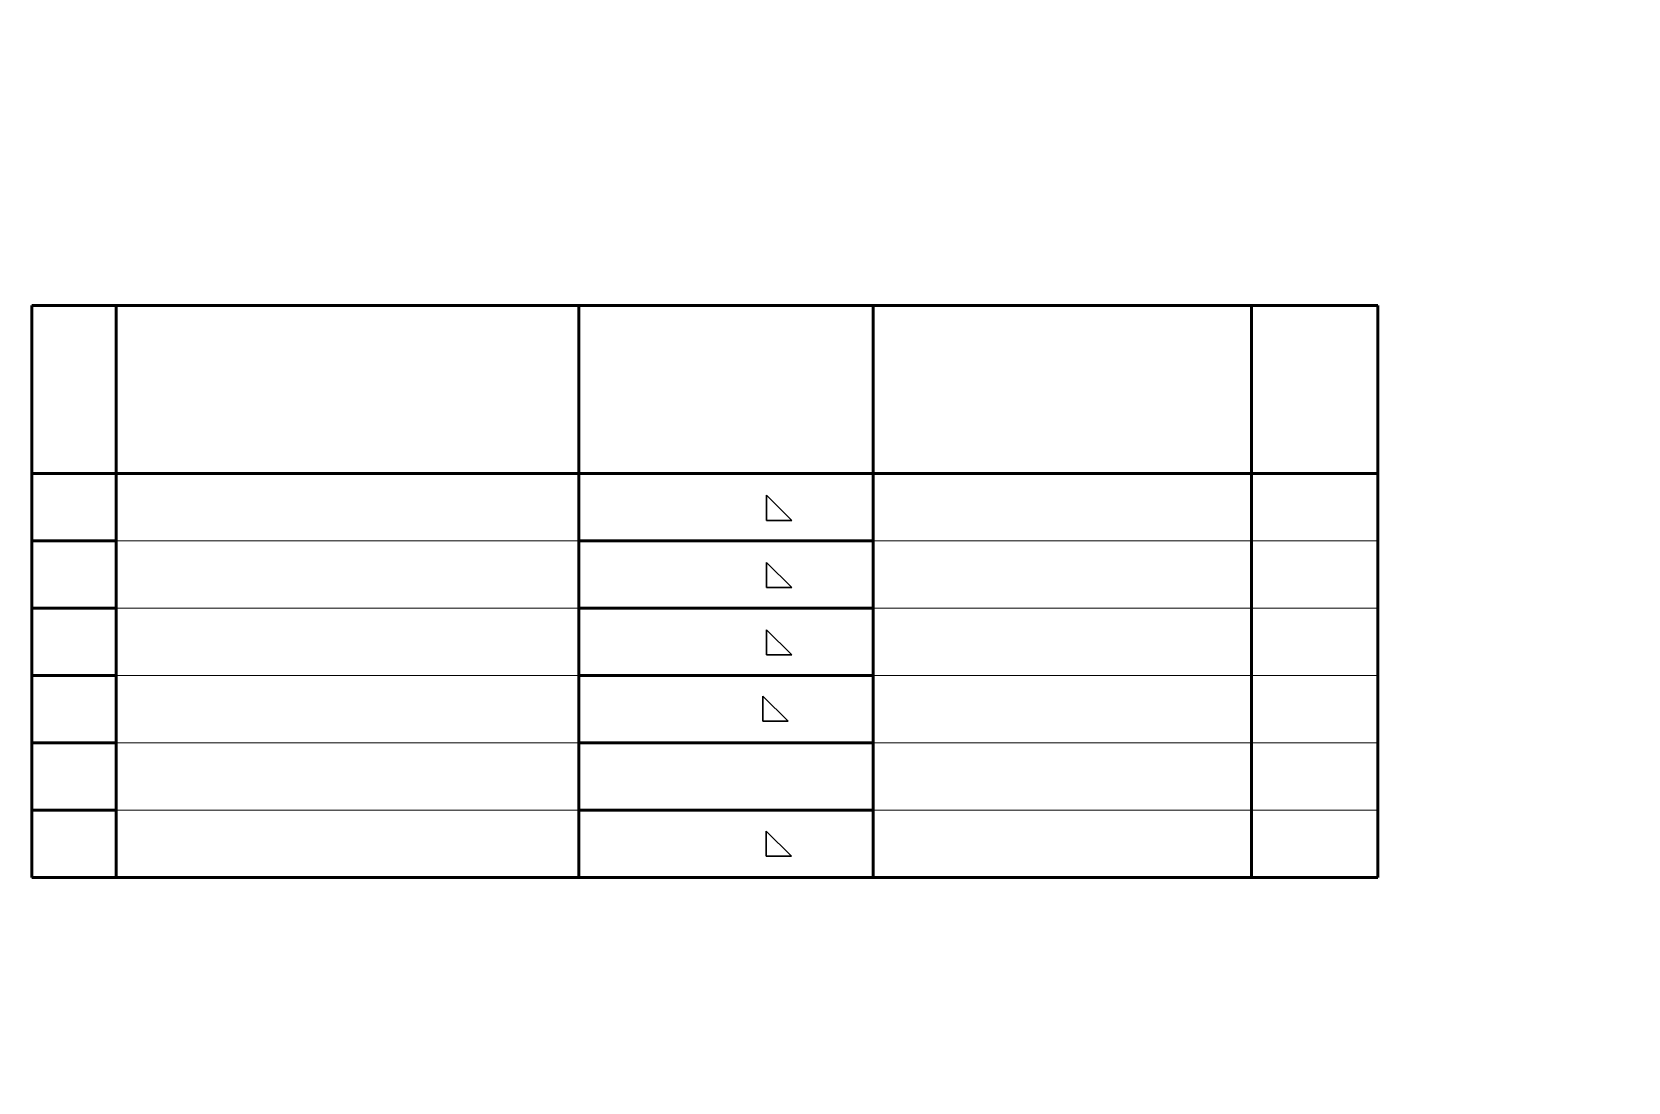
# Model space of a CAD drawing. Header units: millimetres. Extents: x 0 to 841, y 0 to 594.
# Drawn here: x 638.6 to 841, y 133.2 to 266.3 of the extents above; entities that cross this region are included whole.
import ezdxf

# ---------------------------------------------------------------- set-up
doc = ezdxf.new("R2010")
doc.units = ezdxf.units.MM
for name, pattern in [('K5LT32793', [0]), ('K5LT32794', [0]), ('K5LT32795', [0])]:
    doc.linetypes.add(name, pattern=pattern)
doc.layers.add('Системный слой', color=7, linetype='Continuous')

msp = doc.modelspace()

# ---------------------------------------------------------------- linework, layer by layer
at = {"layer": 'Системный слой', "color": 5, "linetype": 'K5LT32793', "lineweight": 53, "true_color": 0x0000ff}
for p, q in [((638.60319, 210.30984), (638.60319, 231.64317)), ((638.60319, 231.64317), (809.26986, 231.64317)), ((649.26986, 231.64317), (649.26986, 210.30984)), ((707.93652, 231.64317), (707.93652, 210.30984)), ((745.26986, 231.64317), (745.26986, 210.30984)), ((793.26986, 231.64317), (793.26986, 210.30984)), ((809.26986, 231.64317), (809.26986, 210.30984)), ((809.26986, 210.30984), (638.60319, 210.30984)), ((638.60319, 210.30984), (649.26986, 210.30984)), ((638.60319, 210.30984), (649.26986, 210.30984)), ((638.60319, 210.30984), (649.26986, 210.30984)), ((638.60319, 210.30984), (649.26986, 210.30984)), ((638.60319, 210.30984), (649.26986, 210.30984)), ((638.60319, 210.30984), (649.26986, 210.30984)), ((638.60319, 210.30984), (649.26986, 210.30984)), ((638.60319, 210.30984), (649.26986, 210.30984)), ((638.60319, 210.30984), (638.60319, 201.7765)), ((649.26986, 210.30984), (649.26986, 201.7765)), ((707.93652, 210.30984), (745.26986, 210.30984)), ((707.93652, 210.30984), (745.26986, 210.30984)), ((707.93652, 210.30984), (745.26986, 210.30984)), ((707.93652, 210.30984), (745.26986, 210.30984)), ((707.93652, 210.30984), (745.26986, 210.30984)), ((707.93652, 210.30984), (745.26986, 210.30984)), ((707.93652, 210.30984), (745.26986, 210.30984)), ((707.93652, 210.30984), (745.26986, 210.30984)), ((707.93652, 210.30984), (707.93652, 201.7765)), ((745.26986, 210.30984), (745.26986, 201.7765)), ((793.26986, 210.30984), (793.26986, 201.7765)), ((809.26986, 201.7765), (809.26986, 210.30984)), ((638.60319, 201.7765), (649.26986, 201.7765)), ((638.60319, 201.7765), (649.26986, 201.7765)), ((638.60319, 201.7765), (649.26986, 201.7765)), ((638.60319, 201.7765), (649.26986, 201.7765)), ((638.60319, 201.7765), (649.26986, 201.7765)), ((638.60319, 201.7765), (649.26986, 201.7765)), ((638.60319, 201.7765), (649.26986, 201.7765)), ((638.60319, 201.7765), (649.26986, 201.7765)), ((638.60319, 201.7765), (649.26986, 201.7765)), ((649.26986, 201.7765), (638.60319, 201.7765)), ((638.60319, 201.7765), (638.60319, 193.24317)), ((649.26986, 201.7765), (649.26986, 193.24317)), ((707.93652, 201.7765), (745.26986, 201.7765)), ((707.93652, 201.7765), (745.26986, 201.7765)), ((707.93652, 201.7765), (745.26986, 201.7765)), ((707.93652, 201.7765), (745.26986, 201.7765)), ((707.93652, 201.7765), (745.26986, 201.7765)), ((707.93652, 201.7765), (745.26986, 201.7765)), ((707.93652, 201.7765), (745.26986, 201.7765)), ((707.93652, 201.7765), (745.26986, 201.7765)), ((707.93652, 201.7765), (745.26986, 201.7765)), ((745.26986, 201.7765), (707.93652, 201.7765)), ((707.93652, 201.7765), (707.93652, 193.24317)), ((745.26986, 201.7765), (745.26986, 193.24317)), ((793.26986, 201.7765), (793.26986, 193.24317)), ((809.26986, 193.24317), (809.26986, 201.7765)), ((638.60319, 193.24317), (649.26986, 193.24317)), ((638.60319, 193.24317), (649.26986, 193.24317)), ((638.60319, 193.24317), (649.26986, 193.24317)), ((638.60319, 193.24317), (649.26986, 193.24317)), ((638.60319, 193.24317), (649.26986, 193.24317)), ((638.60319, 193.24317), (649.26986, 193.24317)), ((638.60319, 193.24317), (649.26986, 193.24317)), ((638.60319, 193.24317), (649.26986, 193.24317)), ((638.60319, 193.24317), (649.26986, 193.24317)), ((649.26986, 193.24317), (638.60319, 193.24317)), ((638.60319, 193.24317), (638.60319, 184.70984)), ((649.26986, 193.24317), (649.26986, 184.70984)), ((707.93652, 193.24317), (745.26986, 193.24317)), ((707.93652, 193.24317), (745.26986, 193.24317)), ((707.93652, 193.24317), (745.26986, 193.24317)), ((707.93652, 193.24317), (745.26986, 193.24317)), ((707.93652, 193.24317), (745.26986, 193.24317)), ((707.93652, 193.24317), (745.26986, 193.24317)), ((707.93652, 193.24317), (745.26986, 193.24317)), ((707.93652, 193.24317), (745.26986, 193.24317)), ((707.93652, 193.24317), (745.26986, 193.24317)), ((745.26986, 193.24317), (707.93652, 193.24317)), ((707.93652, 193.24317), (707.93652, 184.70984)), ((745.26986, 193.24317), (745.26986, 184.70984)), ((793.26986, 193.24317), (793.26986, 184.70984)), ((809.26986, 184.70984), (809.26986, 193.24317)), ((638.60319, 184.70984), (649.26986, 184.70984)), ((638.60319, 184.70984), (638.60319, 176.1765)), ((649.26986, 184.70984), (649.26986, 176.1765)), ((707.93652, 184.70984), (745.26986, 184.70984)), ((707.93652, 184.70984), (707.93652, 176.1765)), ((745.26986, 184.70984), (745.26986, 176.1765)), ((793.26986, 184.70984), (793.26986, 176.1765)), ((809.26986, 176.1765), (809.26986, 184.70984)), ((638.60319, 176.1765), (649.26986, 176.1765)), ((638.60319, 176.1765), (638.60319, 167.64317)), ((649.26986, 176.1765), (649.26986, 167.64317)), ((707.93652, 176.1765), (745.26986, 176.1765)), ((707.93652, 176.1765), (707.93652, 167.64317)), ((745.26986, 176.1765), (745.26986, 167.64317)), ((793.26986, 176.1765), (793.26986, 167.64317)), ((809.26986, 167.64317), (809.26986, 176.1765)), ((638.60319, 167.64317), (649.26986, 167.64317)), ((638.60319, 167.64317), (638.60319, 159.10984)), ((649.26986, 167.64317), (649.26986, 159.10984)), ((707.93652, 167.64317), (745.26986, 167.64317)), ((707.93652, 167.64317), (707.93652, 159.10984)), ((745.26986, 167.64317), (745.26986, 159.10984)), ((793.26986, 167.64317), (793.26986, 159.10984)), ((809.26986, 159.10984), (809.26986, 167.64317)), ((638.60319, 159.10984), (649.26986, 159.10984)), ((649.26986, 159.10984), (745.26986, 159.10984)), ((745.26986, 159.10984), (809.26986, 159.10984))]:
    msp.add_line(p, q, dxfattribs=at)
at = {"layer": 'Системный слой', "color": 4, "linetype": 'K5LT32794', "lineweight": 30, "true_color": 0x00ffff}
for p, q in [((731.74651, 207.58323), (731.74651, 204.38323)), ((734.94651, 204.38323), (731.74651, 207.58323)), ((731.74651, 204.38323), (734.94651, 204.38323)), ((731.74651, 199.0499), (731.74651, 195.8499)), ((734.94651, 195.8499), (731.74651, 199.0499)), ((731.74651, 195.8499), (734.94651, 195.8499)), ((731.74651, 190.51657), (731.74651, 187.31657)), ((734.94651, 187.31657), (731.74651, 190.51657)), ((731.74651, 187.31657), (734.94651, 187.31657)), ((731.2875, 182.10854), (731.2875, 178.90854)), ((734.4875, 178.90854), (731.2875, 182.10854)), ((731.2875, 178.90854), (734.4875, 178.90854)), ((731.71521, 164.98073), (731.71521, 161.78073)), ((734.91521, 161.78073), (731.71521, 164.98073)), ((731.71521, 161.78073), (734.91521, 161.78073))]:
    msp.add_line(p, q, dxfattribs=at)
at = {"layer": 'Системный слой', "color": 31, "linetype": 'K5LT32795', "lineweight": 18, "true_color": 0xffbf7f}
for p, q in [((638.60319, 201.7765), (809.26986, 201.7765)), ((638.60319, 193.24317), (809.26986, 193.24317)), ((638.60319, 184.70984), (809.26986, 184.70984)), ((638.60319, 176.1765), (809.26986, 176.1765)), ((638.60319, 167.64317), (809.26986, 167.64317))]:
    msp.add_line(p, q, dxfattribs=at)

doc.saveas('drawing.dxf')
